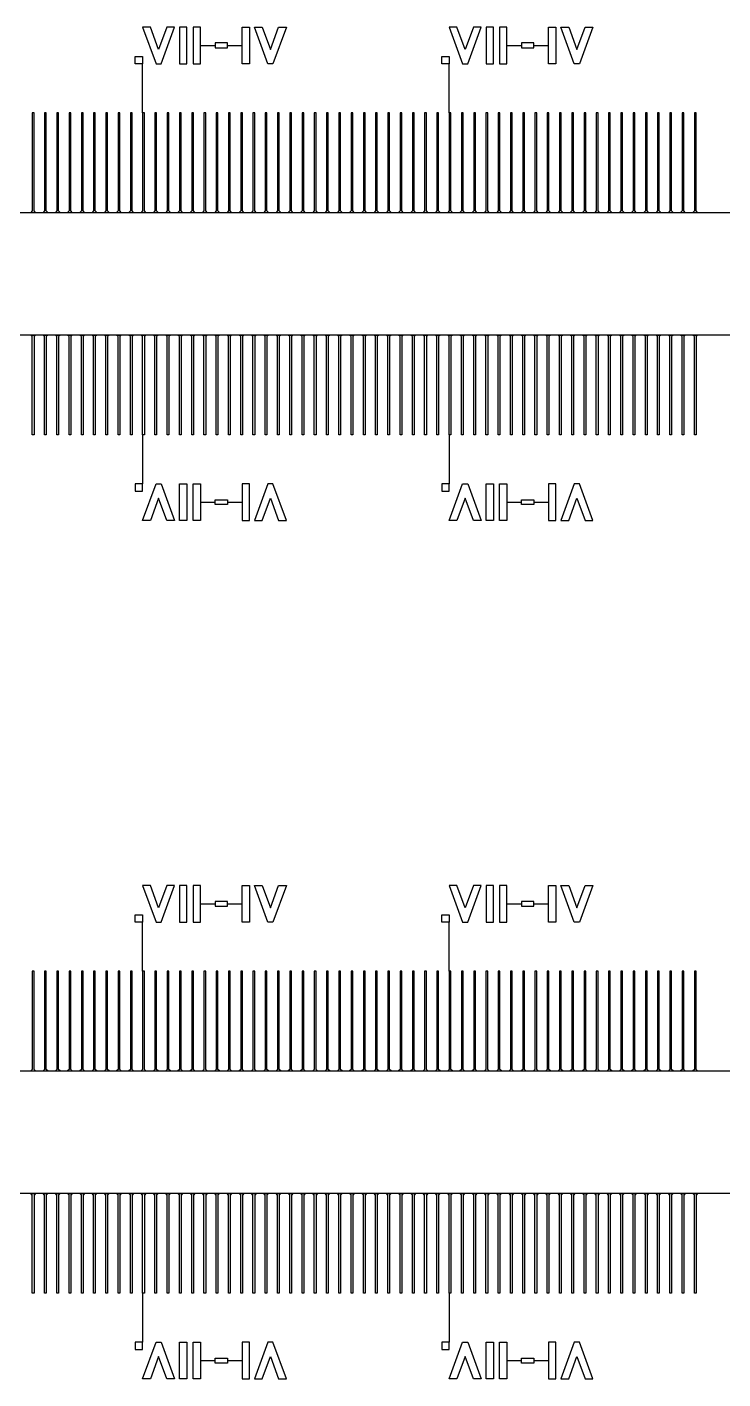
# Model space of a CAD drawing. Extents: x 135699 to 160699, y 112501 to 137501.
# Drawn here: x 147903 to 148186, y 130726 to 131277 of the extents above; entities that cross this region are included whole.
import ezdxf

# ---------------------------------------------------------------- set-up
doc = ezdxf.new("R2010")
doc.units = 13
doc.layers.add('0.7', color=50, linetype='Continuous')
doc.layers.add('Main', color=140, linetype='Continuous')
doc.layers.add('Write', color=7, linetype='Continuous', true_color=0x839eaa)

msp = doc.modelspace()

# ---------------------------------------------------------------- linework, layer by layer
for p, q in [((147973.23, 131269.41), (147979.23, 131269.41)), ((147984.23, 131269.41), (147990.23, 131269.41)), ((148098.23, 131269.41), (148104.23, 131269.41)), ((148109.23, 131269.41), (148115.23, 131269.41)), ((147949.68, 131241.91), (147949.68, 131261.91)), ((148074.68, 131241.91), (148074.68, 131261.91)), ((147949.68, 131110.71), (147949.68, 131090.71)), ((148074.68, 131110.71), (148074.68, 131090.71)), ((147973.23, 131083.21), (147979.23, 131083.21)), ((147984.23, 131083.21), (147990.23, 131083.21)), ((148098.23, 131083.21), (148104.23, 131083.21)), ((148109.23, 131083.21), (148115.23, 131083.21)), ((147973.23, 130919.41), (147979.23, 130919.41)), ((147984.23, 130919.41), (147990.23, 130919.41)), ((148098.23, 130919.41), (148104.23, 130919.41)), ((148109.23, 130919.41), (148115.23, 130919.41)), ((147949.68, 130891.91), (147949.68, 130911.91)), ((148074.68, 130891.91), (148074.68, 130911.91)), ((147949.68, 130760.71), (147949.68, 130740.71)), ((148074.68, 130760.71), (148074.68, 130740.71)), ((147973.23, 130733.21), (147979.23, 130733.21)), ((147984.23, 130733.21), (147990.23, 130733.21)), ((148098.23, 130733.21), (148104.23, 130733.21)), ((148109.23, 130733.21), (148115.23, 130733.21))]:
    msp.add_line(p, q)
at = {"layer": '0.7'}
for points in [[(147905.98, 131201.31), (147905.38, 131201.91), (147905.38, 131241.91), (147904.68, 131241.91), (147904.68, 131201.91), (147904.08, 131201.31)], [(147910.98, 131201.31), (147910.38, 131201.91), (147910.38, 131241.91), (147909.68, 131241.91), (147909.68, 131201.91), (147909.08, 131201.31)], [(147915.98, 131201.31), (147915.38, 131201.91), (147915.38, 131241.91), (147914.68, 131241.91), (147914.68, 131201.91), (147914.08, 131201.31)], [(147920.98, 131201.31), (147920.38, 131201.91), (147920.38, 131241.91), (147919.68, 131241.91), (147919.68, 131201.91), (147919.08, 131201.31)], [(147925.98, 131201.31), (147925.38, 131201.91), (147925.38, 131241.91), (147924.68, 131241.91), (147924.68, 131201.91), (147924.08, 131201.31)], [(147930.98, 131201.31), (147930.38, 131201.91), (147930.38, 131241.91), (147929.68, 131241.91), (147929.68, 131201.91), (147929.08, 131201.31)], [(147935.98, 131201.31), (147935.38, 131201.91), (147935.38, 131241.91), (147934.68, 131241.91), (147934.68, 131201.91), (147934.08, 131201.31)], [(147940.98, 131201.31), (147940.38, 131201.91), (147940.38, 131241.91), (147939.68, 131241.91), (147939.68, 131201.91), (147939.08, 131201.31)], [(147945.98, 131201.31), (147945.38, 131201.91), (147945.38, 131241.91), (147944.68, 131241.91), (147944.68, 131201.91), (147944.08, 131201.31)], [(147950.98, 131201.31), (147950.38, 131201.91), (147950.38, 131241.91), (147949.68, 131241.91), (147949.68, 131201.91), (147949.08, 131201.31)], [(147955.98, 131201.31), (147955.38, 131201.91), (147955.38, 131241.91), (147954.68, 131241.91), (147954.68, 131201.91), (147954.08, 131201.31)], [(147960.98, 131201.31), (147960.38, 131201.91), (147960.38, 131241.91), (147959.68, 131241.91), (147959.68, 131201.91), (147959.08, 131201.31)], [(147965.98, 131201.31), (147965.38, 131201.91), (147965.38, 131241.91), (147964.68, 131241.91), (147964.68, 131201.91), (147964.08, 131201.31)], [(147970.98, 131201.31), (147970.38, 131201.91), (147970.38, 131241.91), (147969.68, 131241.91), (147969.68, 131201.91), (147969.08, 131201.31)], [(147975.98, 131201.31), (147975.38, 131201.91), (147975.38, 131241.91), (147974.68, 131241.91), (147974.68, 131201.91), (147974.08, 131201.31)], [(147980.98, 131201.31), (147980.38, 131201.91), (147980.38, 131241.91), (147979.68, 131241.91), (147979.68, 131201.91), (147979.08, 131201.31)], [(147985.98, 131201.31), (147985.38, 131201.91), (147985.38, 131241.91), (147984.68, 131241.91), (147984.68, 131201.91), (147984.08, 131201.31)], [(147990.98, 131201.31), (147990.38, 131201.91), (147990.38, 131241.91), (147989.68, 131241.91), (147989.68, 131201.91), (147989.08, 131201.31)], [(147995.98, 131201.31), (147995.38, 131201.91), (147995.38, 131241.91), (147994.68, 131241.91), (147994.68, 131201.91), (147994.08, 131201.31)], [(148000.98, 131201.31), (148000.38, 131201.91), (148000.38, 131241.91), (147999.68, 131241.91), (147999.68, 131201.91), (147999.08, 131201.31)], [(148005.98, 131201.31), (148005.38, 131201.91), (148005.38, 131241.91), (148004.68, 131241.91), (148004.68, 131201.91), (148004.08, 131201.31)], [(148010.98, 131201.31), (148010.38, 131201.91), (148010.38, 131241.91), (148009.68, 131241.91), (148009.68, 131201.91), (148009.08, 131201.31)], [(148015.98, 131201.31), (148015.38, 131201.91), (148015.38, 131241.91), (148014.68, 131241.91), (148014.68, 131201.91), (148014.08, 131201.31)], [(148020.98, 131201.31), (148020.38, 131201.91), (148020.38, 131241.91), (148019.68, 131241.91), (148019.68, 131201.91), (148019.08, 131201.31)], [(148025.98, 131201.31), (148025.38, 131201.91), (148025.38, 131241.91), (148024.68, 131241.91), (148024.68, 131201.91), (148024.08, 131201.31)], [(148030.98, 131201.31), (148030.38, 131201.91), (148030.38, 131241.91), (148029.68, 131241.91), (148029.68, 131201.91), (148029.08, 131201.31)], [(148035.98, 131201.31), (148035.38, 131201.91), (148035.38, 131241.91), (148034.68, 131241.91), (148034.68, 131201.91), (148034.08, 131201.31)], [(148040.98, 131201.31), (148040.38, 131201.91), (148040.38, 131241.91), (148039.68, 131241.91), (148039.68, 131201.91), (148039.08, 131201.31)], [(148045.98, 131201.31), (148045.38, 131201.91), (148045.38, 131241.91), (148044.68, 131241.91), (148044.68, 131201.91), (148044.08, 131201.31)], [(148050.98, 131201.31), (148050.38, 131201.91), (148050.38, 131241.91), (148049.68, 131241.91), (148049.68, 131201.91), (148049.08, 131201.31)], [(148055.98, 131201.31), (148055.38, 131201.91), (148055.38, 131241.91), (148054.68, 131241.91), (148054.68, 131201.91), (148054.08, 131201.31)], [(148060.98, 131201.31), (148060.38, 131201.91), (148060.38, 131241.91), (148059.68, 131241.91), (148059.68, 131201.91), (148059.08, 131201.31)], [(148065.98, 131201.31), (148065.38, 131201.91), (148065.38, 131241.91), (148064.68, 131241.91), (148064.68, 131201.91), (148064.08, 131201.31)], [(148070.98, 131201.31), (148070.38, 131201.91), (148070.38, 131241.91), (148069.68, 131241.91), (148069.68, 131201.91), (148069.08, 131201.31)], [(148075.98, 131201.31), (148075.38, 131201.91), (148075.38, 131241.91), (148074.68, 131241.91), (148074.68, 131201.91), (148074.08, 131201.31)], [(148080.98, 131201.31), (148080.38, 131201.91), (148080.38, 131241.91), (148079.68, 131241.91), (148079.68, 131201.91), (148079.08, 131201.31)], [(148085.98, 131201.31), (148085.38, 131201.91), (148085.38, 131241.91), (148084.68, 131241.91), (148084.68, 131201.91), (148084.08, 131201.31)], [(148090.98, 131201.31), (148090.38, 131201.91), (148090.38, 131241.91), (148089.68, 131241.91), (148089.68, 131201.91), (148089.08, 131201.31)], [(148095.98, 131201.31), (148095.38, 131201.91), (148095.38, 131241.91), (148094.68, 131241.91), (148094.68, 131201.91), (148094.08, 131201.31)], [(148100.98, 131201.31), (148100.38, 131201.91), (148100.38, 131241.91), (148099.68, 131241.91), (148099.68, 131201.91), (148099.08, 131201.31)], [(148105.98, 131201.31), (148105.38, 131201.91), (148105.38, 131241.91), (148104.68, 131241.91), (148104.68, 131201.91), (148104.08, 131201.31)], [(148110.98, 131201.31), (148110.38, 131201.91), (148110.38, 131241.91), (148109.68, 131241.91), (148109.68, 131201.91), (148109.08, 131201.31)], [(148115.98, 131201.31), (148115.38, 131201.91), (148115.38, 131241.91), (148114.68, 131241.91), (148114.68, 131201.91), (148114.08, 131201.31)], [(148120.98, 131201.31), (148120.38, 131201.91), (148120.38, 131241.91), (148119.68, 131241.91), (148119.68, 131201.91), (148119.08, 131201.31)], [(148125.98, 131201.31), (148125.38, 131201.91), (148125.38, 131241.91), (148124.68, 131241.91), (148124.68, 131201.91), (148124.08, 131201.31)], [(148130.98, 131201.31), (148130.38, 131201.91), (148130.38, 131241.91), (148129.68, 131241.91), (148129.68, 131201.91), (148129.08, 131201.31)], [(148135.98, 131201.31), (148135.38, 131201.91), (148135.38, 131241.91), (148134.68, 131241.91), (148134.68, 131201.91), (148134.08, 131201.31)], [(148140.98, 131201.31), (148140.38, 131201.91), (148140.38, 131241.91), (148139.68, 131241.91), (148139.68, 131201.91), (148139.08, 131201.31)], [(148145.98, 131201.31), (148145.38, 131201.91), (148145.38, 131241.91), (148144.68, 131241.91), (148144.68, 131201.91), (148144.08, 131201.31)], [(148150.98, 131201.31), (148150.38, 131201.91), (148150.38, 131241.91), (148149.68, 131241.91), (148149.68, 131201.91), (148149.08, 131201.31)], [(148155.98, 131201.31), (148155.38, 131201.91), (148155.38, 131241.91), (148154.68, 131241.91), (148154.68, 131201.91), (148154.08, 131201.31)], [(148160.98, 131201.31), (148160.38, 131201.91), (148160.38, 131241.91), (148159.68, 131241.91), (148159.68, 131201.91), (148159.08, 131201.31)], [(148165.98, 131201.31), (148165.38, 131201.91), (148165.38, 131241.91), (148164.68, 131241.91), (148164.68, 131201.91), (148164.08, 131201.31)], [(148170.98, 131201.31), (148170.38, 131201.91), (148170.38, 131241.91), (148169.68, 131241.91), (148169.68, 131201.91), (148169.08, 131201.31)], [(148175.98, 131201.31), (148175.38, 131201.91), (148175.38, 131241.91), (148174.68, 131241.91), (148174.68, 131201.91), (148174.08, 131201.31)], [(147905.98, 131151.31), (147905.38, 131150.71), (147905.38, 131110.71), (147904.68, 131110.71), (147904.68, 131150.71), (147904.08, 131151.31)], [(147910.98, 131151.31), (147910.38, 131150.71), (147910.38, 131110.71), (147909.68, 131110.71), (147909.68, 131150.71), (147909.08, 131151.31)], [(147915.98, 131151.31), (147915.38, 131150.71), (147915.38, 131110.71), (147914.68, 131110.71), (147914.68, 131150.71), (147914.08, 131151.31)], [(147920.98, 131151.31), (147920.38, 131150.71), (147920.38, 131110.71), (147919.68, 131110.71), (147919.68, 131150.71), (147919.08, 131151.31)], [(147925.98, 131151.31), (147925.38, 131150.71), (147925.38, 131110.71), (147924.68, 131110.71), (147924.68, 131150.71), (147924.08, 131151.31)], [(147930.98, 131151.31), (147930.38, 131150.71), (147930.38, 131110.71), (147929.68, 131110.71), (147929.68, 131150.71), (147929.08, 131151.31)], [(147935.98, 131151.31), (147935.38, 131150.71), (147935.38, 131110.71), (147934.68, 131110.71), (147934.68, 131150.71), (147934.08, 131151.31)], [(147940.98, 131151.31), (147940.38, 131150.71), (147940.38, 131110.71), (147939.68, 131110.71), (147939.68, 131150.71), (147939.08, 131151.31)], [(147945.98, 131151.31), (147945.38, 131150.71), (147945.38, 131110.71), (147944.68, 131110.71), (147944.68, 131150.71), (147944.08, 131151.31)], [(147950.98, 131151.31), (147950.38, 131150.71), (147950.38, 131110.71), (147949.68, 131110.71), (147949.68, 131150.71), (147949.08, 131151.31)], [(147955.98, 131151.31), (147955.38, 131150.71), (147955.38, 131110.71), (147954.68, 131110.71), (147954.68, 131150.71), (147954.08, 131151.31)], [(147960.98, 131151.31), (147960.38, 131150.71), (147960.38, 131110.71), (147959.68, 131110.71), (147959.68, 131150.71), (147959.08, 131151.31)], [(147965.98, 131151.31), (147965.38, 131150.71), (147965.38, 131110.71), (147964.68, 131110.71), (147964.68, 131150.71), (147964.08, 131151.31)], [(147970.98, 131151.31), (147970.38, 131150.71), (147970.38, 131110.71), (147969.68, 131110.71), (147969.68, 131150.71), (147969.08, 131151.31)], [(147975.98, 131151.31), (147975.38, 131150.71), (147975.38, 131110.71), (147974.68, 131110.71), (147974.68, 131150.71), (147974.08, 131151.31)], [(147980.98, 131151.31), (147980.38, 131150.71), (147980.38, 131110.71), (147979.68, 131110.71), (147979.68, 131150.71), (147979.08, 131151.31)], [(147985.98, 131151.31), (147985.38, 131150.71), (147985.38, 131110.71), (147984.68, 131110.71), (147984.68, 131150.71), (147984.08, 131151.31)], [(147990.98, 131151.31), (147990.38, 131150.71), (147990.38, 131110.71), (147989.68, 131110.71), (147989.68, 131150.71), (147989.08, 131151.31)], [(147995.98, 131151.31), (147995.38, 131150.71), (147995.38, 131110.71), (147994.68, 131110.71), (147994.68, 131150.71), (147994.08, 131151.31)], [(148000.98, 131151.31), (148000.38, 131150.71), (148000.38, 131110.71), (147999.68, 131110.71), (147999.68, 131150.71), (147999.08, 131151.31)], [(148005.98, 131151.31), (148005.38, 131150.71), (148005.38, 131110.71), (148004.68, 131110.71), (148004.68, 131150.71), (148004.08, 131151.31)], [(148010.98, 131151.31), (148010.38, 131150.71), (148010.38, 131110.71), (148009.68, 131110.71), (148009.68, 131150.71), (148009.08, 131151.31)], [(148015.98, 131151.31), (148015.38, 131150.71), (148015.38, 131110.71), (148014.68, 131110.71), (148014.68, 131150.71), (148014.08, 131151.31)], [(148020.98, 131151.31), (148020.38, 131150.71), (148020.38, 131110.71), (148019.68, 131110.71), (148019.68, 131150.71), (148019.08, 131151.31)], [(148025.98, 131151.31), (148025.38, 131150.71), (148025.38, 131110.71), (148024.68, 131110.71), (148024.68, 131150.71), (148024.08, 131151.31)], [(148030.98, 131151.31), (148030.38, 131150.71), (148030.38, 131110.71), (148029.68, 131110.71), (148029.68, 131150.71), (148029.08, 131151.31)], [(148035.98, 131151.31), (148035.38, 131150.71), (148035.38, 131110.71), (148034.68, 131110.71), (148034.68, 131150.71), (148034.08, 131151.31)], [(148040.98, 131151.31), (148040.38, 131150.71), (148040.38, 131110.71), (148039.68, 131110.71), (148039.68, 131150.71), (148039.08, 131151.31)], [(148045.98, 131151.31), (148045.38, 131150.71), (148045.38, 131110.71), (148044.68, 131110.71), (148044.68, 131150.71), (148044.08, 131151.31)], [(148050.98, 131151.31), (148050.38, 131150.71), (148050.38, 131110.71), (148049.68, 131110.71), (148049.68, 131150.71), (148049.08, 131151.31)], [(148055.98, 131151.31), (148055.38, 131150.71), (148055.38, 131110.71), (148054.68, 131110.71), (148054.68, 131150.71), (148054.08, 131151.31)], [(148060.98, 131151.31), (148060.38, 131150.71), (148060.38, 131110.71), (148059.68, 131110.71), (148059.68, 131150.71), (148059.08, 131151.31)], [(148065.98, 131151.31), (148065.38, 131150.71), (148065.38, 131110.71), (148064.68, 131110.71), (148064.68, 131150.71), (148064.08, 131151.31)], [(148070.98, 131151.31), (148070.38, 131150.71), (148070.38, 131110.71), (148069.68, 131110.71), (148069.68, 131150.71), (148069.08, 131151.31)], [(148075.98, 131151.31), (148075.38, 131150.71), (148075.38, 131110.71), (148074.68, 131110.71), (148074.68, 131150.71), (148074.08, 131151.31)], [(148080.98, 131151.31), (148080.38, 131150.71), (148080.38, 131110.71), (148079.68, 131110.71), (148079.68, 131150.71), (148079.08, 131151.31)], [(148085.98, 131151.31), (148085.38, 131150.71), (148085.38, 131110.71), (148084.68, 131110.71), (148084.68, 131150.71), (148084.08, 131151.31)], [(148090.98, 131151.31), (148090.38, 131150.71), (148090.38, 131110.71), (148089.68, 131110.71), (148089.68, 131150.71), (148089.08, 131151.31)], [(148095.98, 131151.31), (148095.38, 131150.71), (148095.38, 131110.71), (148094.68, 131110.71), (148094.68, 131150.71), (148094.08, 131151.31)], [(148100.98, 131151.31), (148100.38, 131150.71), (148100.38, 131110.71), (148099.68, 131110.71), (148099.68, 131150.71), (148099.08, 131151.31)], [(148105.98, 131151.31), (148105.38, 131150.71), (148105.38, 131110.71), (148104.68, 131110.71), (148104.68, 131150.71), (148104.08, 131151.31)], [(148110.98, 131151.31), (148110.38, 131150.71), (148110.38, 131110.71), (148109.68, 131110.71), (148109.68, 131150.71), (148109.08, 131151.31)], [(148115.98, 131151.31), (148115.38, 131150.71), (148115.38, 131110.71), (148114.68, 131110.71), (148114.68, 131150.71), (148114.08, 131151.31)], [(148120.98, 131151.31), (148120.38, 131150.71), (148120.38, 131110.71), (148119.68, 131110.71), (148119.68, 131150.71), (148119.08, 131151.31)], [(148125.98, 131151.31), (148125.38, 131150.71), (148125.38, 131110.71), (148124.68, 131110.71), (148124.68, 131150.71), (148124.08, 131151.31)], [(148130.98, 131151.31), (148130.38, 131150.71), (148130.38, 131110.71), (148129.68, 131110.71), (148129.68, 131150.71), (148129.08, 131151.31)], [(148135.98, 131151.31), (148135.38, 131150.71), (148135.38, 131110.71), (148134.68, 131110.71), (148134.68, 131150.71), (148134.08, 131151.31)], [(148140.98, 131151.31), (148140.38, 131150.71), (148140.38, 131110.71), (148139.68, 131110.71), (148139.68, 131150.71), (148139.08, 131151.31)], [(148145.98, 131151.31), (148145.38, 131150.71), (148145.38, 131110.71), (148144.68, 131110.71), (148144.68, 131150.71), (148144.08, 131151.31)], [(148150.98, 131151.31), (148150.38, 131150.71), (148150.38, 131110.71), (148149.68, 131110.71), (148149.68, 131150.71), (148149.08, 131151.31)], [(148155.98, 131151.31), (148155.38, 131150.71), (148155.38, 131110.71), (148154.68, 131110.71), (148154.68, 131150.71), (148154.08, 131151.31)], [(148160.98, 131151.31), (148160.38, 131150.71), (148160.38, 131110.71), (148159.68, 131110.71), (148159.68, 131150.71), (148159.08, 131151.31)], [(148165.98, 131151.31), (148165.38, 131150.71), (148165.38, 131110.71), (148164.68, 131110.71), (148164.68, 131150.71), (148164.08, 131151.31)], [(148170.98, 131151.31), (148170.38, 131150.71), (148170.38, 131110.71), (148169.68, 131110.71), (148169.68, 131150.71), (148169.08, 131151.31)], [(148175.98, 131151.31), (148175.38, 131150.71), (148175.38, 131110.71), (148174.68, 131110.71), (148174.68, 131150.71), (148174.08, 131151.31)], [(147905.98, 130851.31), (147905.38, 130851.91), (147905.38, 130891.91), (147904.68, 130891.91), (147904.68, 130851.91), (147904.08, 130851.31)], [(147910.98, 130851.31), (147910.38, 130851.91), (147910.38, 130891.91), (147909.68, 130891.91), (147909.68, 130851.91), (147909.08, 130851.31)], [(147915.98, 130851.31), (147915.38, 130851.91), (147915.38, 130891.91), (147914.68, 130891.91), (147914.68, 130851.91), (147914.08, 130851.31)], [(147920.98, 130851.31), (147920.38, 130851.91), (147920.38, 130891.91), (147919.68, 130891.91), (147919.68, 130851.91), (147919.08, 130851.31)], [(147925.98, 130851.31), (147925.38, 130851.91), (147925.38, 130891.91), (147924.68, 130891.91), (147924.68, 130851.91), (147924.08, 130851.31)], [(147930.98, 130851.31), (147930.38, 130851.91), (147930.38, 130891.91), (147929.68, 130891.91), (147929.68, 130851.91), (147929.08, 130851.31)], [(147935.98, 130851.31), (147935.38, 130851.91), (147935.38, 130891.91), (147934.68, 130891.91), (147934.68, 130851.91), (147934.08, 130851.31)], [(147940.98, 130851.31), (147940.38, 130851.91), (147940.38, 130891.91), (147939.68, 130891.91), (147939.68, 130851.91), (147939.08, 130851.31)], [(147945.98, 130851.31), (147945.38, 130851.91), (147945.38, 130891.91), (147944.68, 130891.91), (147944.68, 130851.91), (147944.08, 130851.31)], [(147950.98, 130851.31), (147950.38, 130851.91), (147950.38, 130891.91), (147949.68, 130891.91), (147949.68, 130851.91), (147949.08, 130851.31)], [(147955.98, 130851.31), (147955.38, 130851.91), (147955.38, 130891.91), (147954.68, 130891.91), (147954.68, 130851.91), (147954.08, 130851.31)], [(147960.98, 130851.31), (147960.38, 130851.91), (147960.38, 130891.91), (147959.68, 130891.91), (147959.68, 130851.91), (147959.08, 130851.31)], [(147965.98, 130851.31), (147965.38, 130851.91), (147965.38, 130891.91), (147964.68, 130891.91), (147964.68, 130851.91), (147964.08, 130851.31)], [(147970.98, 130851.31), (147970.38, 130851.91), (147970.38, 130891.91), (147969.68, 130891.91), (147969.68, 130851.91), (147969.08, 130851.31)], [(147975.98, 130851.31), (147975.38, 130851.91), (147975.38, 130891.91), (147974.68, 130891.91), (147974.68, 130851.91), (147974.08, 130851.31)], [(147980.98, 130851.31), (147980.38, 130851.91), (147980.38, 130891.91), (147979.68, 130891.91), (147979.68, 130851.91), (147979.08, 130851.31)], [(147985.98, 130851.31), (147985.38, 130851.91), (147985.38, 130891.91), (147984.68, 130891.91), (147984.68, 130851.91), (147984.08, 130851.31)], [(147990.98, 130851.31), (147990.38, 130851.91), (147990.38, 130891.91), (147989.68, 130891.91), (147989.68, 130851.91), (147989.08, 130851.31)], [(147995.98, 130851.31), (147995.38, 130851.91), (147995.38, 130891.91), (147994.68, 130891.91), (147994.68, 130851.91), (147994.08, 130851.31)], [(148000.98, 130851.31), (148000.38, 130851.91), (148000.38, 130891.91), (147999.68, 130891.91), (147999.68, 130851.91), (147999.08, 130851.31)], [(148005.98, 130851.31), (148005.38, 130851.91), (148005.38, 130891.91), (148004.68, 130891.91), (148004.68, 130851.91), (148004.08, 130851.31)], [(148010.98, 130851.31), (148010.38, 130851.91), (148010.38, 130891.91), (148009.68, 130891.91), (148009.68, 130851.91), (148009.08, 130851.31)], [(148015.98, 130851.31), (148015.38, 130851.91), (148015.38, 130891.91), (148014.68, 130891.91), (148014.68, 130851.91), (148014.08, 130851.31)], [(148020.98, 130851.31), (148020.38, 130851.91), (148020.38, 130891.91), (148019.68, 130891.91), (148019.68, 130851.91), (148019.08, 130851.31)], [(148025.98, 130851.31), (148025.38, 130851.91), (148025.38, 130891.91), (148024.68, 130891.91), (148024.68, 130851.91), (148024.08, 130851.31)], [(148030.98, 130851.31), (148030.38, 130851.91), (148030.38, 130891.91), (148029.68, 130891.91), (148029.68, 130851.91), (148029.08, 130851.31)], [(148035.98, 130851.31), (148035.38, 130851.91), (148035.38, 130891.91), (148034.68, 130891.91), (148034.68, 130851.91), (148034.08, 130851.31)], [(148040.98, 130851.31), (148040.38, 130851.91), (148040.38, 130891.91), (148039.68, 130891.91), (148039.68, 130851.91), (148039.08, 130851.31)], [(148045.98, 130851.31), (148045.38, 130851.91), (148045.38, 130891.91), (148044.68, 130891.91), (148044.68, 130851.91), (148044.08, 130851.31)], [(148050.98, 130851.31), (148050.38, 130851.91), (148050.38, 130891.91), (148049.68, 130891.91), (148049.68, 130851.91), (148049.08, 130851.31)], [(148055.98, 130851.31), (148055.38, 130851.91), (148055.38, 130891.91), (148054.68, 130891.91), (148054.68, 130851.91), (148054.08, 130851.31)], [(148060.98, 130851.31), (148060.38, 130851.91), (148060.38, 130891.91), (148059.68, 130891.91), (148059.68, 130851.91), (148059.08, 130851.31)], [(148065.98, 130851.31), (148065.38, 130851.91), (148065.38, 130891.91), (148064.68, 130891.91), (148064.68, 130851.91), (148064.08, 130851.31)], [(148070.98, 130851.31), (148070.38, 130851.91), (148070.38, 130891.91), (148069.68, 130891.91), (148069.68, 130851.91), (148069.08, 130851.31)], [(148075.98, 130851.31), (148075.38, 130851.91), (148075.38, 130891.91), (148074.68, 130891.91), (148074.68, 130851.91), (148074.08, 130851.31)], [(148080.98, 130851.31), (148080.38, 130851.91), (148080.38, 130891.91), (148079.68, 130891.91), (148079.68, 130851.91), (148079.08, 130851.31)], [(148085.98, 130851.31), (148085.38, 130851.91), (148085.38, 130891.91), (148084.68, 130891.91), (148084.68, 130851.91), (148084.08, 130851.31)], [(148090.98, 130851.31), (148090.38, 130851.91), (148090.38, 130891.91), (148089.68, 130891.91), (148089.68, 130851.91), (148089.08, 130851.31)], [(148095.98, 130851.31), (148095.38, 130851.91), (148095.38, 130891.91), (148094.68, 130891.91), (148094.68, 130851.91), (148094.08, 130851.31)], [(148100.98, 130851.31), (148100.38, 130851.91), (148100.38, 130891.91), (148099.68, 130891.91), (148099.68, 130851.91), (148099.08, 130851.31)], [(148105.98, 130851.31), (148105.38, 130851.91), (148105.38, 130891.91), (148104.68, 130891.91), (148104.68, 130851.91), (148104.08, 130851.31)], [(148110.98, 130851.31), (148110.38, 130851.91), (148110.38, 130891.91), (148109.68, 130891.91), (148109.68, 130851.91), (148109.08, 130851.31)], [(148115.98, 130851.31), (148115.38, 130851.91), (148115.38, 130891.91), (148114.68, 130891.91), (148114.68, 130851.91), (148114.08, 130851.31)], [(148120.98, 130851.31), (148120.38, 130851.91), (148120.38, 130891.91), (148119.68, 130891.91), (148119.68, 130851.91), (148119.08, 130851.31)], [(148125.98, 130851.31), (148125.38, 130851.91), (148125.38, 130891.91), (148124.68, 130891.91), (148124.68, 130851.91), (148124.08, 130851.31)], [(148130.98, 130851.31), (148130.38, 130851.91), (148130.38, 130891.91), (148129.68, 130891.91), (148129.68, 130851.91), (148129.08, 130851.31)], [(148135.98, 130851.31), (148135.38, 130851.91), (148135.38, 130891.91), (148134.68, 130891.91), (148134.68, 130851.91), (148134.08, 130851.31)], [(148140.98, 130851.31), (148140.38, 130851.91), (148140.38, 130891.91), (148139.68, 130891.91), (148139.68, 130851.91), (148139.08, 130851.31)], [(148145.98, 130851.31), (148145.38, 130851.91), (148145.38, 130891.91), (148144.68, 130891.91), (148144.68, 130851.91), (148144.08, 130851.31)], [(148150.98, 130851.31), (148150.38, 130851.91), (148150.38, 130891.91), (148149.68, 130891.91), (148149.68, 130851.91), (148149.08, 130851.31)], [(148155.98, 130851.31), (148155.38, 130851.91), (148155.38, 130891.91), (148154.68, 130891.91), (148154.68, 130851.91), (148154.08, 130851.31)], [(148160.98, 130851.31), (148160.38, 130851.91), (148160.38, 130891.91), (148159.68, 130891.91), (148159.68, 130851.91), (148159.08, 130851.31)], [(148165.98, 130851.31), (148165.38, 130851.91), (148165.38, 130891.91), (148164.68, 130891.91), (148164.68, 130851.91), (148164.08, 130851.31)], [(148170.98, 130851.31), (148170.38, 130851.91), (148170.38, 130891.91), (148169.68, 130891.91), (148169.68, 130851.91), (148169.08, 130851.31)], [(148175.98, 130851.31), (148175.38, 130851.91), (148175.38, 130891.91), (148174.68, 130891.91), (148174.68, 130851.91), (148174.08, 130851.31)], [(147905.98, 130801.31), (147905.38, 130800.71), (147905.38, 130760.71), (147904.68, 130760.71), (147904.68, 130800.71), (147904.08, 130801.31)], [(147910.98, 130801.31), (147910.38, 130800.71), (147910.38, 130760.71), (147909.68, 130760.71), (147909.68, 130800.71), (147909.08, 130801.31)], [(147915.98, 130801.31), (147915.38, 130800.71), (147915.38, 130760.71), (147914.68, 130760.71), (147914.68, 130800.71), (147914.08, 130801.31)], [(147920.98, 130801.31), (147920.38, 130800.71), (147920.38, 130760.71), (147919.68, 130760.71), (147919.68, 130800.71), (147919.08, 130801.31)], [(147925.98, 130801.31), (147925.38, 130800.71), (147925.38, 130760.71), (147924.68, 130760.71), (147924.68, 130800.71), (147924.08, 130801.31)], [(147930.98, 130801.31), (147930.38, 130800.71), (147930.38, 130760.71), (147929.68, 130760.71), (147929.68, 130800.71), (147929.08, 130801.31)], [(147935.98, 130801.31), (147935.38, 130800.71), (147935.38, 130760.71), (147934.68, 130760.71), (147934.68, 130800.71), (147934.08, 130801.31)], [(147940.98, 130801.31), (147940.38, 130800.71), (147940.38, 130760.71), (147939.68, 130760.71), (147939.68, 130800.71), (147939.08, 130801.31)], [(147945.98, 130801.31), (147945.38, 130800.71), (147945.38, 130760.71), (147944.68, 130760.71), (147944.68, 130800.71), (147944.08, 130801.31)], [(147950.98, 130801.31), (147950.38, 130800.71), (147950.38, 130760.71), (147949.68, 130760.71), (147949.68, 130800.71), (147949.08, 130801.31)], [(147955.98, 130801.31), (147955.38, 130800.71), (147955.38, 130760.71), (147954.68, 130760.71), (147954.68, 130800.71), (147954.08, 130801.31)], [(147960.98, 130801.31), (147960.38, 130800.71), (147960.38, 130760.71), (147959.68, 130760.71), (147959.68, 130800.71), (147959.08, 130801.31)], [(147965.98, 130801.31), (147965.38, 130800.71), (147965.38, 130760.71), (147964.68, 130760.71), (147964.68, 130800.71), (147964.08, 130801.31)], [(147970.98, 130801.31), (147970.38, 130800.71), (147970.38, 130760.71), (147969.68, 130760.71), (147969.68, 130800.71), (147969.08, 130801.31)], [(147975.98, 130801.31), (147975.38, 130800.71), (147975.38, 130760.71), (147974.68, 130760.71), (147974.68, 130800.71), (147974.08, 130801.31)], [(147980.98, 130801.31), (147980.38, 130800.71), (147980.38, 130760.71), (147979.68, 130760.71), (147979.68, 130800.71), (147979.08, 130801.31)], [(147985.98, 130801.31), (147985.38, 130800.71), (147985.38, 130760.71), (147984.68, 130760.71), (147984.68, 130800.71), (147984.08, 130801.31)], [(147990.98, 130801.31), (147990.38, 130800.71), (147990.38, 130760.71), (147989.68, 130760.71), (147989.68, 130800.71), (147989.08, 130801.31)], [(147995.98, 130801.31), (147995.38, 130800.71), (147995.38, 130760.71), (147994.68, 130760.71), (147994.68, 130800.71), (147994.08, 130801.31)], [(148000.98, 130801.31), (148000.38, 130800.71), (148000.38, 130760.71), (147999.68, 130760.71), (147999.68, 130800.71), (147999.08, 130801.31)], [(148005.98, 130801.31), (148005.38, 130800.71), (148005.38, 130760.71), (148004.68, 130760.71), (148004.68, 130800.71), (148004.08, 130801.31)], [(148010.98, 130801.31), (148010.38, 130800.71), (148010.38, 130760.71), (148009.68, 130760.71), (148009.68, 130800.71), (148009.08, 130801.31)], [(148015.98, 130801.31), (148015.38, 130800.71), (148015.38, 130760.71), (148014.68, 130760.71), (148014.68, 130800.71), (148014.08, 130801.31)], [(148020.98, 130801.31), (148020.38, 130800.71), (148020.38, 130760.71), (148019.68, 130760.71), (148019.68, 130800.71), (148019.08, 130801.31)], [(148025.98, 130801.31), (148025.38, 130800.71), (148025.38, 130760.71), (148024.68, 130760.71), (148024.68, 130800.71), (148024.08, 130801.31)], [(148030.98, 130801.31), (148030.38, 130800.71), (148030.38, 130760.71), (148029.68, 130760.71), (148029.68, 130800.71), (148029.08, 130801.31)], [(148035.98, 130801.31), (148035.38, 130800.71), (148035.38, 130760.71), (148034.68, 130760.71), (148034.68, 130800.71), (148034.08, 130801.31)], [(148040.98, 130801.31), (148040.38, 130800.71), (148040.38, 130760.71), (148039.68, 130760.71), (148039.68, 130800.71), (148039.08, 130801.31)], [(148045.98, 130801.31), (148045.38, 130800.71), (148045.38, 130760.71), (148044.68, 130760.71), (148044.68, 130800.71), (148044.08, 130801.31)], [(148050.98, 130801.31), (148050.38, 130800.71), (148050.38, 130760.71), (148049.68, 130760.71), (148049.68, 130800.71), (148049.08, 130801.31)], [(148055.98, 130801.31), (148055.38, 130800.71), (148055.38, 130760.71), (148054.68, 130760.71), (148054.68, 130800.71), (148054.08, 130801.31)], [(148060.98, 130801.31), (148060.38, 130800.71), (148060.38, 130760.71), (148059.68, 130760.71), (148059.68, 130800.71), (148059.08, 130801.31)], [(148065.98, 130801.31), (148065.38, 130800.71), (148065.38, 130760.71), (148064.68, 130760.71), (148064.68, 130800.71), (148064.08, 130801.31)], [(148070.98, 130801.31), (148070.38, 130800.71), (148070.38, 130760.71), (148069.68, 130760.71), (148069.68, 130800.71), (148069.08, 130801.31)], [(148075.98, 130801.31), (148075.38, 130800.71), (148075.38, 130760.71), (148074.68, 130760.71), (148074.68, 130800.71), (148074.08, 130801.31)], [(148080.98, 130801.31), (148080.38, 130800.71), (148080.38, 130760.71), (148079.68, 130760.71), (148079.68, 130800.71), (148079.08, 130801.31)], [(148085.98, 130801.31), (148085.38, 130800.71), (148085.38, 130760.71), (148084.68, 130760.71), (148084.68, 130800.71), (148084.08, 130801.31)], [(148090.98, 130801.31), (148090.38, 130800.71), (148090.38, 130760.71), (148089.68, 130760.71), (148089.68, 130800.71), (148089.08, 130801.31)], [(148095.98, 130801.31), (148095.38, 130800.71), (148095.38, 130760.71), (148094.68, 130760.71), (148094.68, 130800.71), (148094.08, 130801.31)], [(148100.98, 130801.31), (148100.38, 130800.71), (148100.38, 130760.71), (148099.68, 130760.71), (148099.68, 130800.71), (148099.08, 130801.31)], [(148105.98, 130801.31), (148105.38, 130800.71), (148105.38, 130760.71), (148104.68, 130760.71), (148104.68, 130800.71), (148104.08, 130801.31)], [(148110.98, 130801.31), (148110.38, 130800.71), (148110.38, 130760.71), (148109.68, 130760.71), (148109.68, 130800.71), (148109.08, 130801.31)], [(148115.98, 130801.31), (148115.38, 130800.71), (148115.38, 130760.71), (148114.68, 130760.71), (148114.68, 130800.71), (148114.08, 130801.31)], [(148120.98, 130801.31), (148120.38, 130800.71), (148120.38, 130760.71), (148119.68, 130760.71), (148119.68, 130800.71), (148119.08, 130801.31)], [(148125.98, 130801.31), (148125.38, 130800.71), (148125.38, 130760.71), (148124.68, 130760.71), (148124.68, 130800.71), (148124.08, 130801.31)], [(148130.98, 130801.31), (148130.38, 130800.71), (148130.38, 130760.71), (148129.68, 130760.71), (148129.68, 130800.71), (148129.08, 130801.31)], [(148135.98, 130801.31), (148135.38, 130800.71), (148135.38, 130760.71), (148134.68, 130760.71), (148134.68, 130800.71), (148134.08, 130801.31)], [(148140.98, 130801.31), (148140.38, 130800.71), (148140.38, 130760.71), (148139.68, 130760.71), (148139.68, 130800.71), (148139.08, 130801.31)], [(148145.98, 130801.31), (148145.38, 130800.71), (148145.38, 130760.71), (148144.68, 130760.71), (148144.68, 130800.71), (148144.08, 130801.31)], [(148150.98, 130801.31), (148150.38, 130800.71), (148150.38, 130760.71), (148149.68, 130760.71), (148149.68, 130800.71), (148149.08, 130801.31)], [(148155.98, 130801.31), (148155.38, 130800.71), (148155.38, 130760.71), (148154.68, 130760.71), (148154.68, 130800.71), (148154.08, 130801.31)], [(148160.98, 130801.31), (148160.38, 130800.71), (148160.38, 130760.71), (148159.68, 130760.71), (148159.68, 130800.71), (148159.08, 130801.31)], [(148165.98, 130801.31), (148165.38, 130800.71), (148165.38, 130760.71), (148164.68, 130760.71), (148164.68, 130800.71), (148164.08, 130801.31)], [(148170.98, 130801.31), (148170.38, 130800.71), (148170.38, 130760.71), (148169.68, 130760.71), (148169.68, 130800.71), (148169.08, 130801.31)], [(148175.98, 130801.31), (148175.38, 130800.71), (148175.38, 130760.71), (148174.68, 130760.71), (148174.68, 130800.71), (148174.08, 130801.31)]]:
    msp.add_lwpolyline(points, close=True, dxfattribs=at)
at = {"layer": 'Main'}
for points in [[(150449.08, 131201.31, -0.414214), (150549.08, 131101.31), (150549.08, 130901.31, -0.414214), (150449.08, 130801.31), (145949.08, 130801.31, -0.414214), (145849.08, 130901.31), (145849.08, 131101.31, -0.414214), (145949.08, 131201.31)], [(150449.08, 131151.31), (145949.08, 131151.31, 0.414214), (145899.08, 131101.31), (145899.08, 130901.31, 0.414214), (145949.08, 130851.31), (150449.08, 130851.31, 0.414214), (150499.08, 130901.31), (150499.08, 131101.31, 0.414214)]]:
    msp.add_lwpolyline(points, format="xyb", close=True, dxfattribs=at)
at = {"layer": 'Write'}
for points in [[(147956.21, 131267.76), (147952.87, 131276.91), (147949.68, 131276.91), (147955.14, 131261.91), (147957.27, 131261.91), (147962.73, 131276.91), (147959.54, 131276.91)], [(147967.73, 131261.91), (147967.73, 131276.91), (147964.73, 131276.91), (147964.73, 131261.91)], [(147973.23, 131261.91), (147973.23, 131276.91), (147970.23, 131276.91), (147970.23, 131261.91)], [(147990.23, 131261.91), (147990.23, 131276.91), (147993.23, 131276.91), (147993.23, 131261.91)], [(148001.75, 131267.76), (148005.08, 131276.91), (148008.28, 131276.91), (148002.82, 131261.91), (148000.69, 131261.91), (147995.23, 131276.91), (147998.42, 131276.91)], [(148081.21, 131267.76), (148077.87, 131276.91), (148074.68, 131276.91), (148080.14, 131261.91), (148082.27, 131261.91), (148087.73, 131276.91), (148084.54, 131276.91)], [(148092.73, 131261.91), (148092.73, 131276.91), (148089.73, 131276.91), (148089.73, 131261.91)], [(148098.23, 131261.91), (148098.23, 131276.91), (148095.23, 131276.91), (148095.23, 131261.91)], [(148115.23, 131261.91), (148115.23, 131276.91), (148118.23, 131276.91), (148118.23, 131261.91)], [(148126.75, 131267.76), (148130.08, 131276.91), (148133.28, 131276.91), (148127.82, 131261.91), (148125.69, 131261.91), (148120.23, 131276.91), (148123.42, 131276.91)], [(147984.23, 131268.41), (147984.23, 131270.41), (147979.23, 131270.41), (147979.23, 131268.41)], [(148109.23, 131268.41), (148109.23, 131270.41), (148104.23, 131270.41), (148104.23, 131268.41)], [(147946.68, 131261.91), (147946.68, 131264.91), (147949.68, 131264.91), (147949.68, 131261.91)], [(148071.68, 131261.91), (148071.68, 131264.91), (148074.68, 131264.91), (148074.68, 131261.91)], [(147946.68, 131090.71), (147946.68, 131087.71), (147949.68, 131087.71), (147949.68, 131090.71)], [(147956.21, 131084.86), (147952.87, 131075.71), (147949.68, 131075.71), (147955.14, 131090.71), (147957.27, 131090.71), (147962.73, 131075.71), (147959.54, 131075.71)], [(147967.73, 131090.71), (147967.73, 131075.71), (147964.73, 131075.71), (147964.73, 131090.71)], [(147973.23, 131090.71), (147973.23, 131075.71), (147970.23, 131075.71), (147970.23, 131090.71)], [(147990.23, 131090.71), (147990.23, 131075.71), (147993.23, 131075.71), (147993.23, 131090.71)], [(148001.75, 131084.86), (148005.08, 131075.71), (148008.28, 131075.71), (148002.82, 131090.71), (148000.69, 131090.71), (147995.23, 131075.71), (147998.42, 131075.71)], [(148071.68, 131090.71), (148071.68, 131087.71), (148074.68, 131087.71), (148074.68, 131090.71)], [(148081.21, 131084.86), (148077.87, 131075.71), (148074.68, 131075.71), (148080.14, 131090.71), (148082.27, 131090.71), (148087.73, 131075.71), (148084.54, 131075.71)], [(148092.73, 131090.71), (148092.73, 131075.71), (148089.73, 131075.71), (148089.73, 131090.71)], [(148098.23, 131090.71), (148098.23, 131075.71), (148095.23, 131075.71), (148095.23, 131090.71)], [(148115.23, 131090.71), (148115.23, 131075.71), (148118.23, 131075.71), (148118.23, 131090.71)], [(148126.75, 131084.86), (148130.08, 131075.71), (148133.28, 131075.71), (148127.82, 131090.71), (148125.69, 131090.71), (148120.23, 131075.71), (148123.42, 131075.71)], [(147984.23, 131084.21), (147984.23, 131082.21), (147979.23, 131082.21), (147979.23, 131084.21)], [(148109.23, 131084.21), (148109.23, 131082.21), (148104.23, 131082.21), (148104.23, 131084.21)], [(147956.21, 130917.76), (147952.87, 130926.91), (147949.68, 130926.91), (147955.14, 130911.91), (147957.27, 130911.91), (147962.73, 130926.91), (147959.54, 130926.91)], [(147967.73, 130911.91), (147967.73, 130926.91), (147964.73, 130926.91), (147964.73, 130911.91)], [(147973.23, 130911.91), (147973.23, 130926.91), (147970.23, 130926.91), (147970.23, 130911.91)], [(147990.23, 130911.91), (147990.23, 130926.91), (147993.23, 130926.91), (147993.23, 130911.91)], [(148001.75, 130917.76), (148005.08, 130926.91), (148008.28, 130926.91), (148002.82, 130911.91), (148000.69, 130911.91), (147995.23, 130926.91), (147998.42, 130926.91)], [(148081.21, 130917.76), (148077.87, 130926.91), (148074.68, 130926.91), (148080.14, 130911.91), (148082.27, 130911.91), (148087.73, 130926.91), (148084.54, 130926.91)], [(148092.73, 130911.91), (148092.73, 130926.91), (148089.73, 130926.91), (148089.73, 130911.91)], [(148098.23, 130911.91), (148098.23, 130926.91), (148095.23, 130926.91), (148095.23, 130911.91)], [(148115.23, 130911.91), (148115.23, 130926.91), (148118.23, 130926.91), (148118.23, 130911.91)], [(148126.75, 130917.76), (148130.08, 130926.91), (148133.28, 130926.91), (148127.82, 130911.91), (148125.69, 130911.91), (148120.23, 130926.91), (148123.42, 130926.91)], [(147984.23, 130918.41), (147984.23, 130920.41), (147979.23, 130920.41), (147979.23, 130918.41)], [(148109.23, 130918.41), (148109.23, 130920.41), (148104.23, 130920.41), (148104.23, 130918.41)], [(147946.68, 130911.91), (147946.68, 130914.91), (147949.68, 130914.91), (147949.68, 130911.91)], [(148071.68, 130911.91), (148071.68, 130914.91), (148074.68, 130914.91), (148074.68, 130911.91)], [(147946.68, 130740.71), (147946.68, 130737.71), (147949.68, 130737.71), (147949.68, 130740.71)], [(147956.21, 130734.86), (147952.87, 130725.71), (147949.68, 130725.71), (147955.14, 130740.71), (147957.27, 130740.71), (147962.73, 130725.71), (147959.54, 130725.71)], [(147967.73, 130740.71), (147967.73, 130725.71), (147964.73, 130725.71), (147964.73, 130740.71)], [(147973.23, 130740.71), (147973.23, 130725.71), (147970.23, 130725.71), (147970.23, 130740.71)], [(147990.23, 130740.71), (147990.23, 130725.71), (147993.23, 130725.71), (147993.23, 130740.71)], [(148001.75, 130734.86), (148005.08, 130725.71), (148008.28, 130725.71), (148002.82, 130740.71), (148000.69, 130740.71), (147995.23, 130725.71), (147998.42, 130725.71)], [(148071.68, 130740.71), (148071.68, 130737.71), (148074.68, 130737.71), (148074.68, 130740.71)], [(148081.21, 130734.86), (148077.87, 130725.71), (148074.68, 130725.71), (148080.14, 130740.71), (148082.27, 130740.71), (148087.73, 130725.71), (148084.54, 130725.71)], [(148092.73, 130740.71), (148092.73, 130725.71), (148089.73, 130725.71), (148089.73, 130740.71)], [(148098.23, 130740.71), (148098.23, 130725.71), (148095.23, 130725.71), (148095.23, 130740.71)], [(148115.23, 130740.71), (148115.23, 130725.71), (148118.23, 130725.71), (148118.23, 130740.71)], [(148126.75, 130734.86), (148130.08, 130725.71), (148133.28, 130725.71), (148127.82, 130740.71), (148125.69, 130740.71), (148120.23, 130725.71), (148123.42, 130725.71)], [(147984.23, 130734.21), (147984.23, 130732.21), (147979.23, 130732.21), (147979.23, 130734.21)], [(148109.23, 130734.21), (148109.23, 130732.21), (148104.23, 130732.21), (148104.23, 130734.21)]]:
    msp.add_lwpolyline(points, close=True, dxfattribs=at)

doc.saveas('drawing.dxf')
